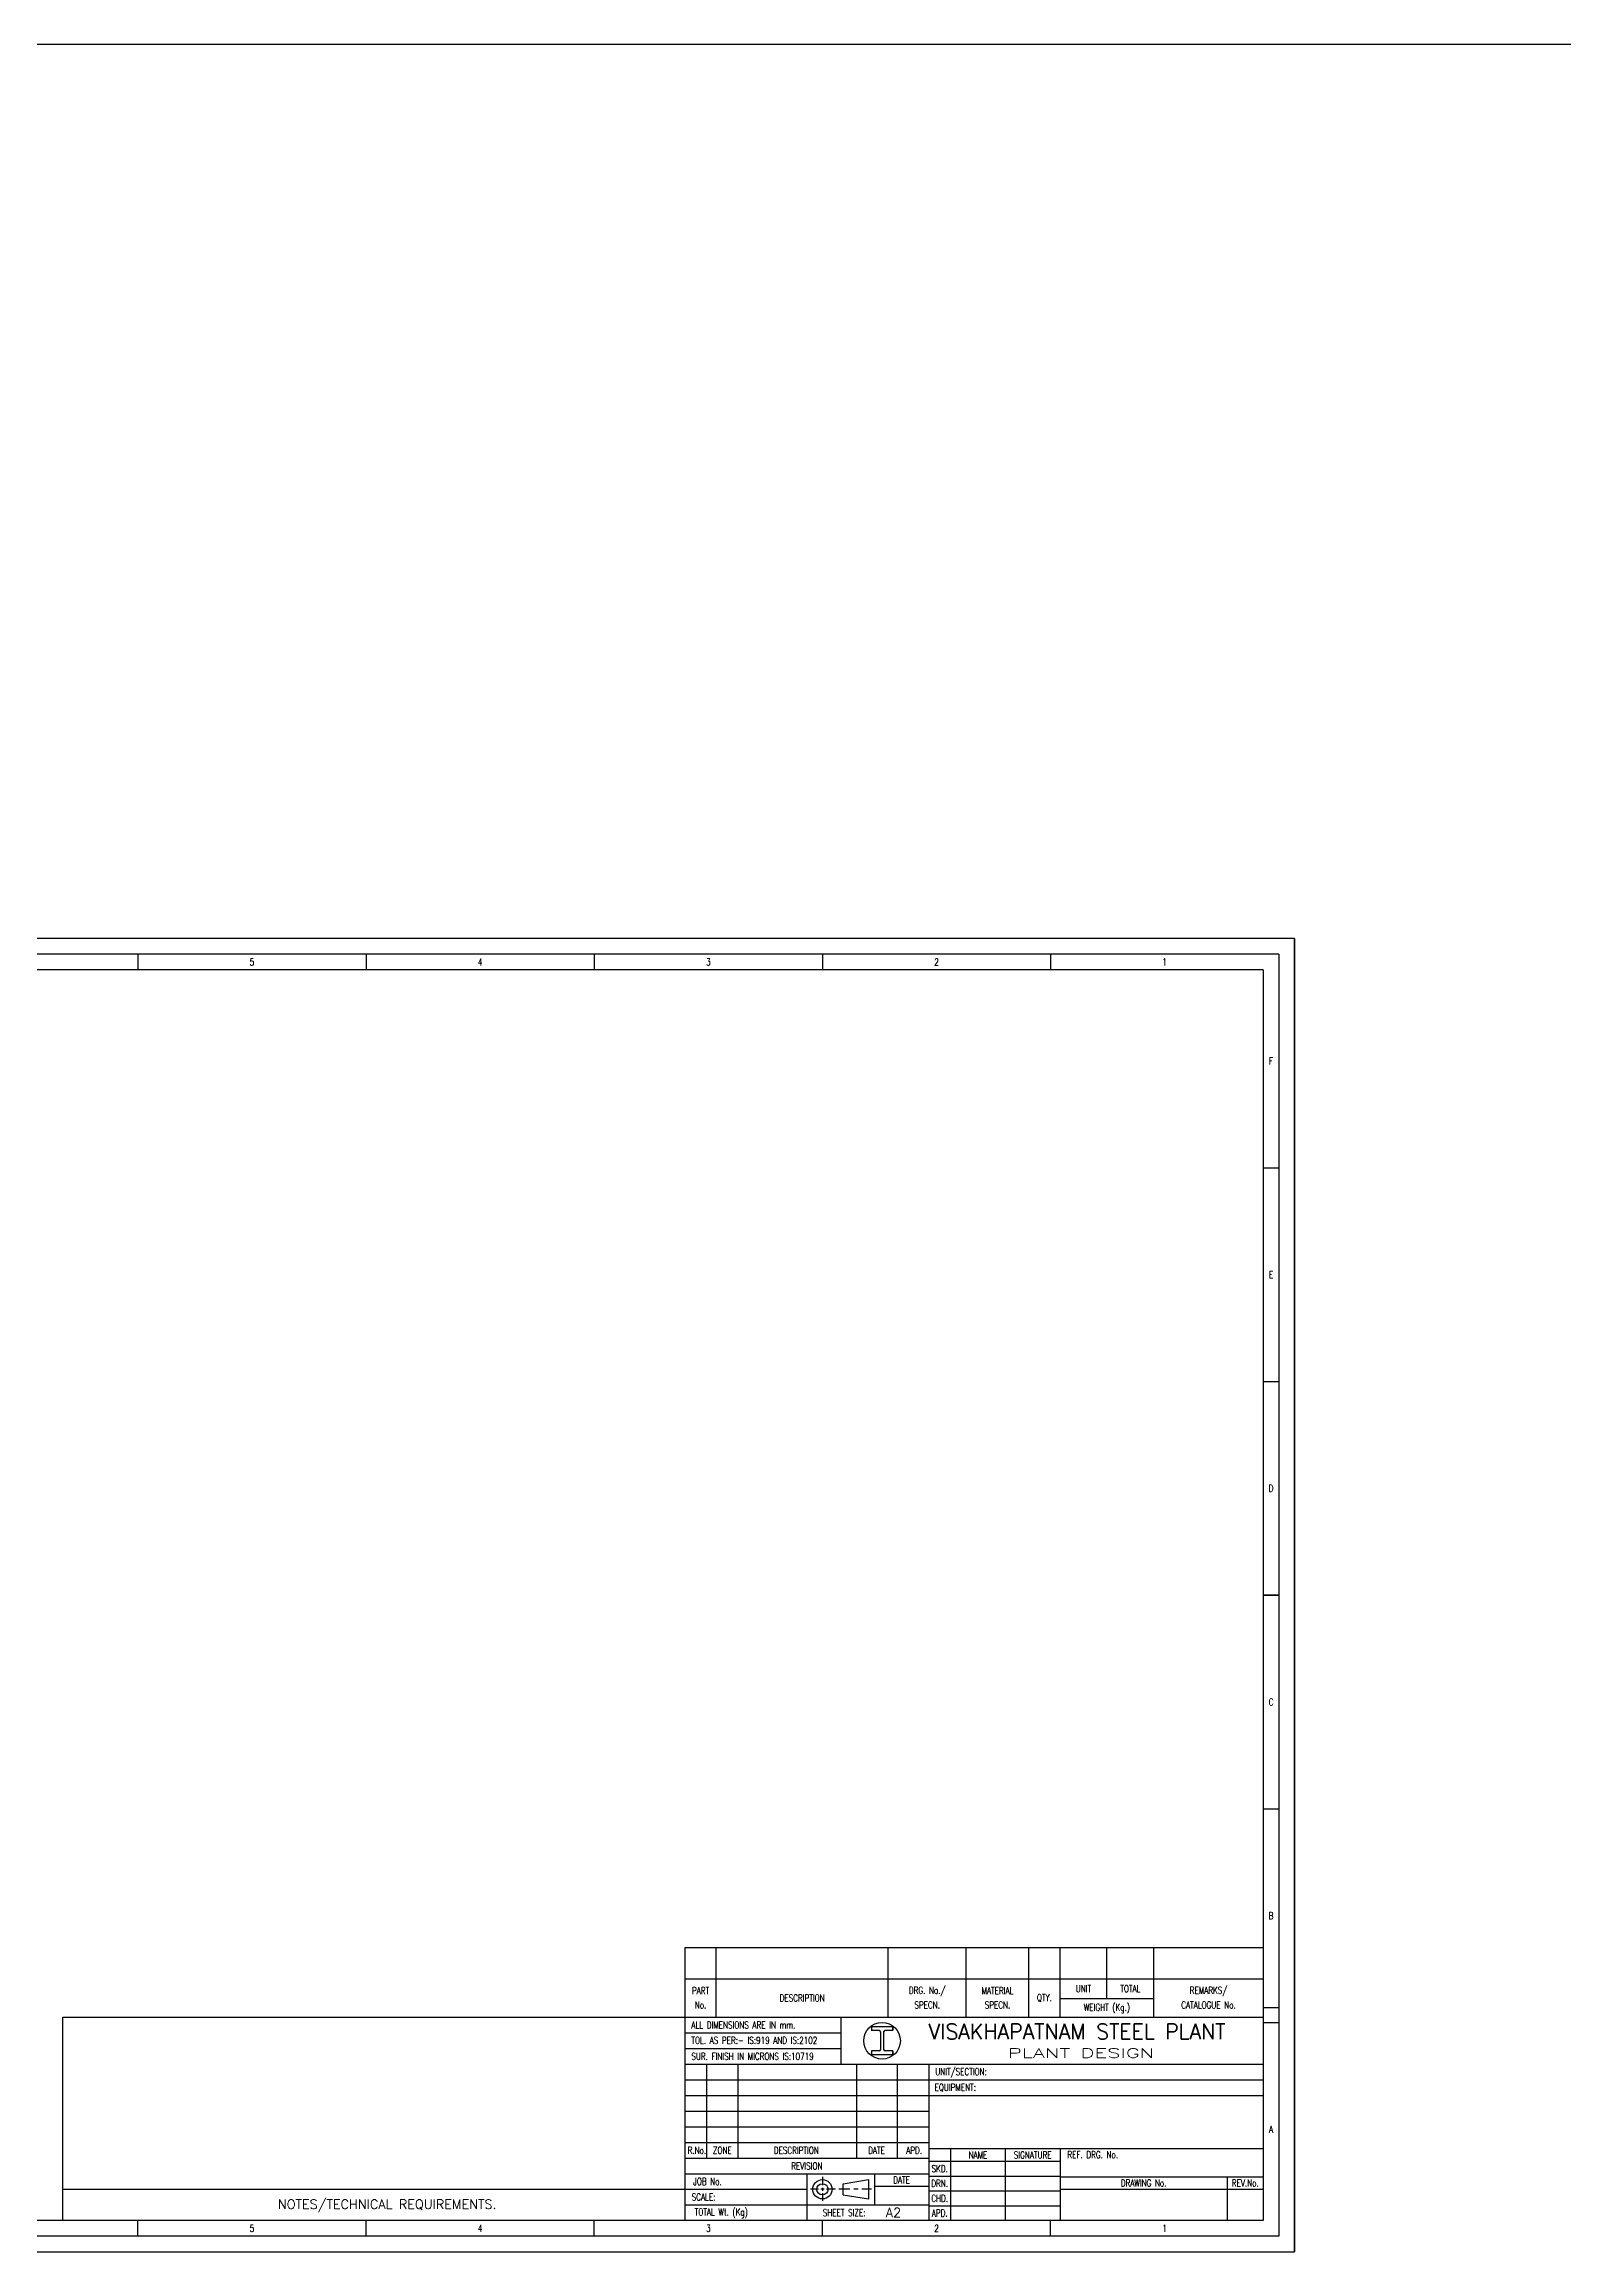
# Model space of a CAD drawing. Extents: x -2528 to 6089, y -2362 to 1067.
# Drawn here: x 1796 to 2282, y -1961 to -1255 of the extents above; entities that cross this region are included whole.
import ezdxf
from ezdxf.enums import TextEntityAlignment as Align

# ---------------------------------------------------------------- set-up
doc = ezdxf.new("R2010")
doc.units = 0
doc.header["$LTSCALE"] = 16
doc.header["$MEASUREMENT"] = 0
doc.linetypes.add('C8', pattern=[0.39, 0.3, -0.03, 0.03, -0.03])
doc.layers.get('0').update_dxf_attribs({"linetype": 'CONTINUOUS'})
doc.layers.add('DIM', color=2, linetype='CONTINUOUS')
doc.layers.add('TEXT', color=4, linetype='CONTINUOUS')
doc.styles.add('ROMANS', font='ROMANS.shx', dxfattribs={"width": 0.75, "height": 2.5})
doc.styles.add('ROMANT', font='ROMANT.shx', dxfattribs={"width": 0.75, "height": 2.75})

msp = doc.modelspace()

# ---------------------------------------------------------------- linework, layer by layer
at = {"color": 0}
msp.add_line((-1540.0155704, -1254.5049218), (4497.5593251, -1254.5049218), dxfattribs=at)
for p, q in [((2191.0289786, -1545.528873), (1607.0289786, -1545.528873)), ((2191.0289786, -1545.528873), (2191.0289786, -1955.528873)), ((2186.0289786, -1550.528873), (1612.0289786, -1550.528873)), ((2186.0289786, -1550.528873), (2186.0289786, -1950.528873)), ((2001.0289786, -1863.2046788), (2001.0289786, -1950.528873)), ((2011.0289786, -1885.528873), (2011.0289786, -1863.2046788)), ((2066.0289786, -1885.528873), (2066.0289786, -1863.2046788)), ((2091.0289786, -1885.528873), (2091.0289786, -1863.2046788)), ((2111.0289786, -1885.528873), (2111.0289786, -1863.2046788)), ((2121.0289786, -1885.528873), (2121.0289786, -1863.2046788)), ((2136.0289786, -1879.528873), (2136.0289786, -1863.2046788)), ((2151.0289786, -1885.528873), (2151.0289786, -1863.2046788)), ((2001.0289786, -1873.2046788), (2186.0289786, -1873.2046788)), ((2121.0289786, -1879.528873), (2151.0289786, -1879.528873)), ((1802.0289786, -1950.528873), (1802.0289786, -1885.528873)), ((2051.0289786, -1900.528873), (2051.0289786, -1885.528873)), ((2008.0289786, -1930.528873), (2008.0289786, -1900.528873)), ((2018.0289786, -1930.528873), (2018.0289786, -1900.528873)), ((2056.0289786, -1930.528873), (2056.0289786, -1900.528873)), ((2069.0289786, -1930.528873), (2069.0289786, -1900.528873)), ((2001.0289786, -1930.528873), (2079.0289786, -1930.528873)), ((2079.0289786, -1931.528873), (2121.0289786, -1931.528873)), ((2086.0289786, -1927.528873), (2086.0289786, -1950.528873)), ((2103.5289786, -1950.528873), (2103.5289786, -1927.528873)), ((2121.0289786, -1927.528873), (2121.0289786, -1950.528873)), ((1802.0289786, -1940.528873), (2001.0289786, -1940.528873)), ((2001.0289786, -1935.528873), (2079.0289786, -1935.528873)), ((2051.6659623, -1938.7258301), (2059.7484493, -1937.3951533)), ((2051.6659623, -1942.2920441), (2051.6659623, -1938.7258301)), ((2059.7484493, -1937.3951533), (2059.7484493, -1943.6625928)), ((2061.6584493, -1935.528873), (2061.6584493, -1945.528873)), ((2079.0289786, -1936.278873), (2086.0289786, -1936.278873)), ((2079.0289786, -1941.028873), (2086.0289786, -1941.028873)), ((2174.5289786, -1936.528873), (2174.5289786, -1950.528873)), ((2051.6659623, -1942.2920441), (2059.7484493, -1943.6227209)), ((2079.0289786, -1945.778873), (2086.0289786, -1945.778873)), ((2191.0289786, -1955.528873), (1607.0289786, -1955.528873)), ((2186.0289786, -1950.528873), (1612.0289786, -1950.528873))]:
    msp.add_line(p, q)
at = {"color": 2}
for p, q in [((1826.0289786, -1545.528873), (1826.0289786, -1550.528873)), ((1899.0289786, -1545.528873), (1899.0289786, -1550.528873)), ((1972.0289786, -1545.528873), (1972.0289786, -1550.528873)), ((2045.0289786, -1545.528873), (2045.0289786, -1550.528873)), ((2118.0289786, -1545.528873), (2118.0289786, -1550.528873)), ((2186.0289786, -1613.888873), (2191.0289786, -1613.888873)), ((2186.0289786, -1682.208873), (2191.0289786, -1682.208873)), ((2186.0289786, -1750.538873), (2191.0289786, -1750.538873)), ((2186.0289786, -1818.868873), (2191.0289786, -1818.868873)), ((2186.0289786, -1818.868873), (2191.0289786, -1818.868873)), ((2001.0289786, -1863.2046788), (2186.0289786, -1863.2046788)), ((2191.0289786, -1882.528873), (2186.0289786, -1882.528873)), ((2186.0289786, -1887.198873), (2191.0289786, -1887.198873)), ((2001.0289786, -1940.528873), (2040.0289786, -1940.528873)), ((2061.6584493, -1939.528873), (2079.0289786, -1939.528873)), ((1826.0289786, -1955.528873), (1826.0289786, -1950.528873)), ((1899.0289786, -1955.528873), (1899.0289786, -1950.528873)), ((1972.0289786, -1955.528873), (1972.0289786, -1950.528873)), ((2045.0289786, -1955.528873), (2045.0289786, -1950.528873)), ((2118.0289786, -1955.528873), (2118.0289786, -1950.528873))]:
    msp.add_line(p, q, dxfattribs=at)
at = {"color": 7}
msp.add_line((1802.0289786, -1885.528873), (2001.0289786, -1885.528873), dxfattribs=at)
at = {"color": 7, "linetype": 'Continuous'}
for p, q in [((1815.5289786, -1885.528873), (2001.0289786, -1885.528873)), ((1815.5289786, -1885.528873), (2001.0289786, -1885.528873)), ((2001.0289786, -1885.528873), (2186.0289786, -1885.528873)), ((2001.0289786, -1900.528873), (2186.0289786, -1900.528873)), ((2079.0289786, -1900.528873), (2079.0289786, -1950.528873)), ((2079.0289786, -1910.528873), (2186.0289786, -1910.528873)), ((2001.0289786, -1925.528873), (2079.0289786, -1925.528873)), ((2079.0289786, -1927.528873), (2186.0289786, -1927.528873)), ((2040.0289786, -1935.528873), (2040.0289786, -1950.528873)), ((2121.0289786, -1936.528873), (2186.0289786, -1936.528873)), ((2121.0289786, -1940.528873), (2186.0289786, -1940.528873)), ((2040.0289786, -1945.528873), (2079.0289786, -1945.528873))]:
    msp.add_line(p, q, dxfattribs=at)
at = {"color": 2, "linetype": 'Continuous'}
for p, q in [((2079.0289786, -1905.528873), (2186.0289786, -1905.528873)), ((2001.0289786, -1945.528873), (2040.0289786, -1945.528873))]:
    msp.add_line(p, q, dxfattribs=at)
at = {"color": 2, "linetype": 'C8'}
for p, q in [((2043.7933527, -1940.528873), (2041.1473787, -1940.528873)), ((2045.5324831, -1940.528873), (2044.554222, -1940.528873)), ((2045.0191802, -1936.5435201), (2045.0191802, -1939.2237008)), ((2045.0191802, -1940.0383678), (2045.0191802, -1941.015969)), ((2049.2281331, -1940.528873), (2046.2933511, -1940.528873)), ((2053.7933476, -1940.528873), (2050.3150895, -1940.528873)), ((2060.6648444, -1940.528873), (2057.6520425, -1940.528873)), ((2045.0191802, -1941.7763246), (2045.0191802, -1944.2614458))]:
    msp.add_line(p, q, dxfattribs=at)
at = {"color": 7}
msp.add_circle((2064.0945464, -1893.028873), 5.85, dxfattribs=at)
for radius in [3.0841069, 1.8030429]:
    msp.add_circle((2045.0191802, -1940.528873), radius)
at = {"layer": 'DIM', "color": 2}
for p, q in [((2196.0289786, -1540.528873), (1602.0289786, -1540.528873)), ((2196.0289786, -1960.528873), (2196.0289786, -1540.528873)), ((2196.0289786, -1540.528873), (2196.0289786, -1960.528873)), ((2191.0289786, -1750.528873), (2186.0289786, -1750.528873)), ((2001.0289786, -1890.528873), (2051.0289786, -1890.528873)), ((2001.0289786, -1895.528873), (2051.0289786, -1895.528873)), ((2001.0289786, -1905.528873), (2079.0289786, -1905.528873)), ((2001.0289786, -1910.528873), (2079.0289786, -1910.528873)), ((2001.0289786, -1915.528873), (2079.0289786, -1915.528873)), ((2001.0289786, -1920.528873), (2079.0289786, -1920.528873)), ((2086.0289786, -1936.278873), (2121.0289786, -1936.278873)), ((2086.0289786, -1941.028873), (2121.0289786, -1941.028873)), ((2086.0289786, -1945.778873), (2121.0289786, -1945.778873)), ((1602.0289786, -1960.528873), (2196.0289786, -1960.528873))]:
    msp.add_line(p, q, dxfattribs=at)
at = {"layer": 'DIM', "color": 2, "linetype": 'C8'}
msp.add_line((2056.4563909, -1940.528873), (2055.0976958, -1940.528873), dxfattribs=at)
at = {"layer": 'TEXT', "color": 7}
for p, q in [((2067.5292911, -1888.528873), (2060.6598016, -1888.528873)), ((2060.6598016, -1888.528873), (2060.6598016, -1889.778873)), ((2063.1445464, -1889.778873), (2060.6598016, -1889.778873)), ((2063.5945464, -1890.103873), (2063.5945464, -1895.953873)), ((2064.5945464, -1890.103873), (2064.5945464, -1895.953873)), ((2067.5292911, -1889.778873), (2065.0445464, -1889.778873)), ((2067.5292911, -1888.528873), (2067.5292911, -1889.653873)), ((2067.5292911, -1889.778873), (2067.5292911, -1888.528873)), ((2063.1445464, -1896.278873), (2060.6598016, -1896.278873)), ((2060.6598016, -1896.278873), (2060.6598016, -1897.528873)), ((2067.5292911, -1897.528873), (2060.6598016, -1897.528873)), ((2067.5292911, -1896.278873), (2065.0445464, -1896.278873)), ((2067.5292911, -1896.278873), (2067.5292911, -1897.528873)), ((2067.5292911, -1897.528873), (2067.5292911, -1896.403873))]:
    msp.add_line(p, q, dxfattribs=at)
for centre, start, end in [((2063.1445464, -1890.228873), 0, 90), ((2065.0445464, -1890.228873), 90, 180), ((2063.1445464, -1895.828873), 270, 0), ((2065.0445464, -1895.828873), 180, 270)]:
    msp.add_arc(centre, 0.45, start, end, dxfattribs=at)

# ---------------------------------------------------------------- texts
at = {"color": 2, "style": 'ROMANS', "width": 0.75}
for s, p in [('5', (1862.5289786, -1548.028873)), ('4', (1935.5289786, -1548.028873)), ('3', (2008.5289786, -1548.028873)), ('2', (2081.5289786, -1548.028873)), ('1', (2154.5289786, -1548.028873)), ('F', (2188.5289786, -1579.697223)), ('E', (2188.5289786, -1648.030553)), ('D', (2188.5289786, -1716.363883)), ('C', (2188.5289786, -1784.697213)), ('B', (2188.5289786, -1853.030543)), ('UNIT/SECTION:', (2089.3623524, -1903.028873)), ('EQUIPMENT:', (2087.5127845, -1908.028873)), ('A', (2188.5289786, -1921.363873)), ('R.No.', (2004.8498336, -1928.028873)), ('ZONE', (2012.9968909, -1928.028873)), ('DESCRIPTION', (2036.6599926, -1928.028873)), ('DATE', (2062.3284418, -1928.028873)), ('APD.', (2074.3498336, -1928.028873)), ('SKD.', (2082.5289786, -1933.903873)), ('JOB No.', (2008.2496677, -1938.028873)), ('DRN.', (2082.5289786, -1938.653873)), ('SCALE:', (2006.9902506, -1943.0238662)), ('TOTAL Wt. (Kg)', (2012.6576248, -1947.9938234)), ('SHEET SIZE:', (2051.9724803, -1947.9938234)), ('CHD.', (2082.5289786, -1943.403873)), ('APD.', (2082.5289786, -1948.153873)), ('5', (1862.5289786, -1953.028873)), ('4', (1935.5289786, -1953.028873)), ('3', (2008.5289786, -1953.028873)), ('2', (2081.5289786, -1953.028873)), ('1', (2154.5289786, -1953.028873))]:
    msp.add_text(s, height=2.25, dxfattribs=at).set_placement(p, align=Align.MIDDLE)
at = {"style": 'ROMANS', "width": 0.75}
for s, p in [('PART', (2006.0289786, -1877.0260069)), ('DRG. No./', (2078.5289786, -1877.0260069)), ('MATERIAL', (2101.0289786, -1877.0260069)), ('UNIT', (2128.5289786, -1876.3667759)), ('TOTAL', (2143.5289786, -1876.3667759)), ('REMARKS/', (2168.5289786, -1877.0260069)), ('No.', (2006.0289786, -1881.633517)), ('DESCRIPTION', (2038.5289786, -1879.3667759)), ('SPECN.', (2078.5289786, -1881.633517)), ('SPECN.', (2101.0289786, -1881.633517)), ('QTY.', (2116.0289786, -1879.3667759)), ('WEIGHT (Kg.)', (2136.0289786, -1882.528873)), ('CATALOGUE No.', (2168.5289786, -1881.633517)), ('REVISION', (2040.0289786, -1933.028873)), ('NAME', (2094.7789786, -1929.528873)), ('SIGNATURE', (2112.2789786, -1929.528873)), ('REF. DRG. No.', (2131.4847971, -1929.4837052)), ('DATE', (2070.343714, -1937.528873)), ('DRAWING No.', (2147.7789786, -1938.528873)), ('REV.No.', (2180.2789786, -1938.528873))]:
    msp.add_text(s, height=2.25, dxfattribs=at).set_placement(p, align=Align.MIDDLE)
at = {"color": 2, "linetype": 'Continuous', "style": 'ROMANS', "width": 0.75}
msp.add_text('ALL DIMENSIONS ARE IN mm.', height=2.25, dxfattribs=at).set_placement((2003.0968898, -1889.1481169))
at = {"color": 2, "style": 'ROMANS', "width": 0.75}
for s, p in [('TOL. AS PER:- IS:919 AND IS:2102', (2003.0968898, -1894.0532371)), ('SUR. FINISH IN MICRONS IS:10719', (2003.0968898, -1899.1693534))]:
    msp.add_text(s, height=2.25, dxfattribs=at).set_placement(p)
at = {"style": 'ROMANT', "width": 1.338677}
msp.add_text('PLANT DESIGN', height=3, dxfattribs=at).set_placement((2104.3092899, -1898.460022), (2151.163002, -1898.460022), align=Align.FIT)
at = {"style": 'ROMANT'}
msp.add_text('NOTES/TECHNICAL REQUIREMENTS.', height=3, dxfattribs=at).set_placement((1905.7833492, -1945.528873), align=Align.MIDDLE)
msp.add_text('A2', height=3, dxfattribs=at).set_placement((2065.2982571, -1949.4825328))
at = {"layer": 'TEXT', "color": 7, "style": 'ROMANT', "width": 0.776265}
msp.add_text('VISAKHAPATNAM STEEL PLANT', height=5, dxfattribs=at).set_placement((2079.0065147, -1892.5613612), (2174.0065147, -1892.5613612), align=Align.FIT)

doc.saveas('drawing.dxf')
